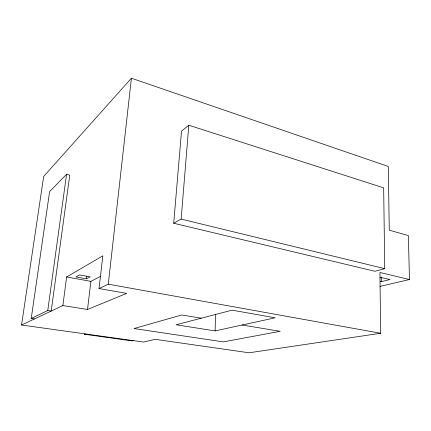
<?xml version="1.0" encoding="UTF-8"?>
<svg xmlns="http://www.w3.org/2000/svg" width="431" height="431" viewBox="0 0 431 431"><rect width="100%" height="100%" fill="white"/><g stroke="black" fill="none" stroke-linecap="round" stroke-linejoin="round"><path stroke-width="0.65" d="M215.101 330.911L275.177 317.798L232.088 310.164L176.08 324.769L215.101 330.911L215.548 314.151M173.698 223.247L181.149 219.088L188.81 125.227L383.671 187.851L384.738 268.664L374.862 271.266L173.698 223.247L181.526 131.116L188.81 125.227M131.417 78.216L43.671 176.446L21.55 325.012L62.872 305.557L66.638 276.971L102.831 255.82L99.028 288.544L108.289 284.185L131.417 78.216L388.283 166.474L389.279 230.192L408.378 235.574L409.45 279.52L379.964 286.416M62.872 305.557L87.515 309.463L90.898 281.335L100.375 276.476M86.453 278.83L90.138 276.869L79.536 274.93L75.975 276.934L86.453 278.83L86.776 276.206M47.76 310.525L66.573 174.296L69.763 175.115L51.203 311.053L47.76 310.525L31.226 318.471L49.624 191.585L66.573 174.296M87.515 309.463L126.666 293.398L99.028 288.544M85.306 333.923L84.347 334.23L132.198 340.905L133.292 340.635M379.889 277.839L381.182 277.516L389.953 279.568L381.478 281.615L380.234 281.33M409.45 279.52L379.948 272.478L380.621 333.271L249.07 352.784L155.208 339.332L143.491 342.058L21.55 325.012M31.226 318.471L34.442 318.94M201.234 318.207L181.758 314.975L134.03 328.551L223.323 341.885L280.182 331.32L242.152 325.006M108.289 284.185L380.621 333.271M66.638 276.971L90.898 281.335M181.149 219.088L384.738 268.664M381.424 277.052L381.478 281.615"/></g></svg>
